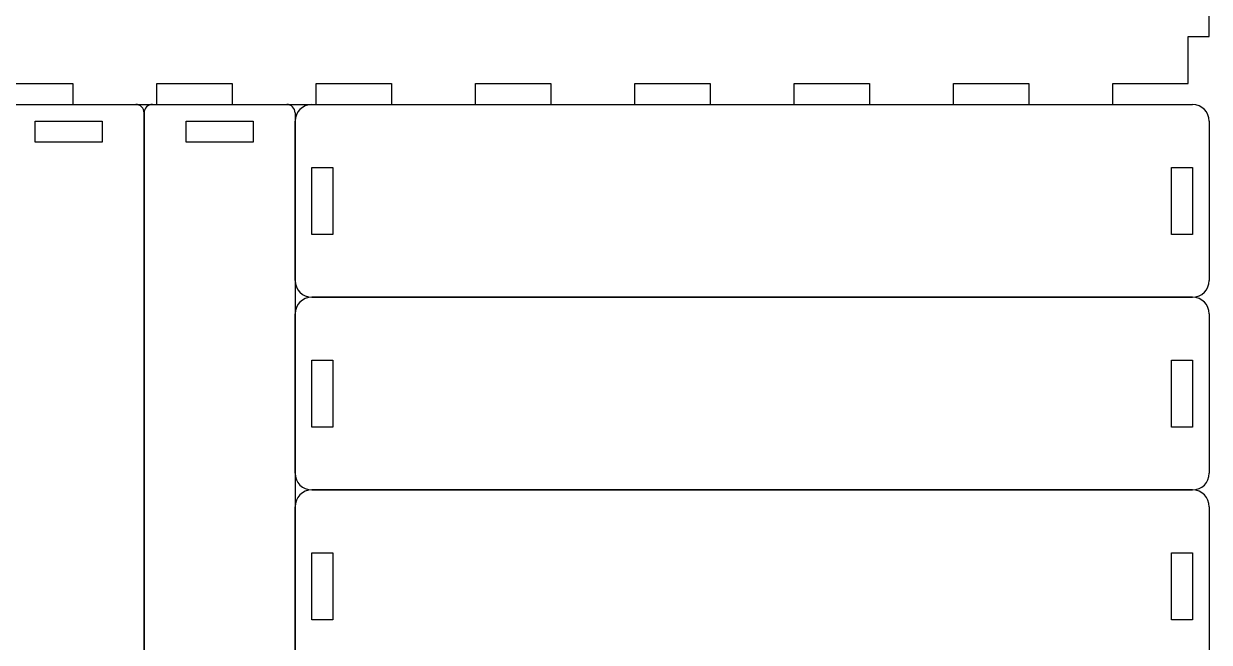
# Model space of a CAD drawing. Header units: millimetres. Extents: x 0 to 1198, y 2 to 800.
# Drawn here: x 1057 to 1198.4, y 78 to 151.9 of the extents above; entities that cross this region are included whole.
import ezdxf

# ---------------------------------------------------------------- set-up
doc = ezdxf.new("R2010")
doc.units = ezdxf.units.MM

# ---------------------------------------------------------------- blocks, each defined once
blk = doc.blocks.new('2- Side2')
at = {"color": 179, "linetype": 'Continuous', "lineweight": 25}
for p, q in [((147, 8.125), (147, 18.125)), ((144.5, 8.125), (147, 8.125)), ((144.5, 2.5), (144.5, 8.125)), ((2.5, 2.5), (11.5, 2.5)), ((11.5, 2.5), (11.5, 0)), ((21.5, 2.5), (30.5, 2.5)), ((21.5, 0), (21.5, 2.5)), ((30.5, 2.5), (30.5, 0)), ((40.5, 2.5), (49.5, 2.5)), ((40.5, 0), (40.5, 2.5)), ((49.5, 2.5), (49.5, 0)), ((59.5, 2.5), (68.5, 2.5)), ((59.5, 0), (59.5, 2.5)), ((68.5, 2.5), (68.5, 0)), ((78.5, 2.5), (87.5, 2.5)), ((78.5, 0), (78.5, 2.5)), ((87.5, 2.5), (87.5, 0)), ((97.5, 2.5), (106.5, 2.5)), ((97.5, 0), (97.5, 2.5)), ((106.5, 2.5), (106.5, 0)), ((116.5, 2.5), (125.5, 2.5)), ((116.5, 0), (116.5, 2.5)), ((125.5, 2.5), (125.5, 0)), ((135.5, 2.5), (144.5, 2.5)), ((135.5, 0), (135.5, 2.5)), ((11.5, 0), (21.5, 0)), ((30.5, 0), (40.5, 0)), ((49.5, 0), (59.5, 0)), ((68.5, 0), (78.5, 0)), ((87.5, 0), (97.5, 0)), ((106.5, 0), (116.5, 0)), ((125.5, 0), (135.5, 0))]:
    blk.add_line(p, q, dxfattribs=at)
blk = doc.blocks.new('5- Up')
at = {"color": 179, "linetype": 'Continuous', "lineweight": 25}
for p, q in [((0, 1), (0, 17)), ((1, 18), (128, 18)), ((129, 17), (129, 1)), ((2, 13), (4.5, 13)), ((2, 5), (2, 13)), ((4.5, 13), (4.5, 5)), ((124.5, 13), (127, 13)), ((124.5, 5), (124.5, 13)), ((127, 13), (127, 5)), ((4.5, 5), (2, 5)), ((127, 5), (124.5, 5)), ((128, 0), (1, 0))]:
    blk.add_line(p, q, dxfattribs=at)
for centre, start, end in [((1, 17), 90, 180), ((128, 17), 0, 90), ((1, 1), 180, 270), ((128, 1), 270, 0)]:
    blk.add_arc(centre, 1, start, end, dxfattribs=at)
blk = doc.blocks.new('3- Hold Sides')
at = {"color": 179, "linetype": 'Continuous', "lineweight": 25}
for p, q in [((2, 23), (107, 23)), ((0, 2), (0, 21)), ((109, 21), (109, 2)), ((2, 15.5), (4.5, 15.5)), ((2, 7.5), (2, 15.5)), ((4.5, 15.5), (4.5, 7.5)), ((104.5, 15.5), (107, 15.5)), ((104.5, 7.5), (104.5, 15.5)), ((107, 15.5), (107, 7.5)), ((4.5, 7.5), (2, 7.5)), ((107, 7.5), (104.5, 7.5)), ((107, 0), (2, 0))]:
    blk.add_line(p, q, dxfattribs=at)
for centre, start, end in [((2, 21), 90, 180), ((107, 21), 0, 90), ((2, 2), 180, 270), ((107, 2), 270, 0)]:
    blk.add_arc(centre, 2, start, end, dxfattribs=at)

msp = doc.modelspace()

# ---------------------------------------------------------------- block references
at = {"color": 7, "linetype": 'Continuous'}
for name, p in [('2- Side2', (1051.394, 142.218)), ('3- Hold Sides', (1089.394, 119.218)), ('3- Hold Sides', (1089.394, 96.218)), ('3- Hold Sides', (1089.394, 73.218))]:
    msp.add_blockref(name, p, dxfattribs=at)
at = {"color": 7, "linetype": 'Continuous', "rotation": 90}
for p in [(1071.394, 13.218), (1089.394, 13.218)]:
    msp.add_blockref('5- Up', p, dxfattribs=at)

doc.saveas('drawing.dxf')
